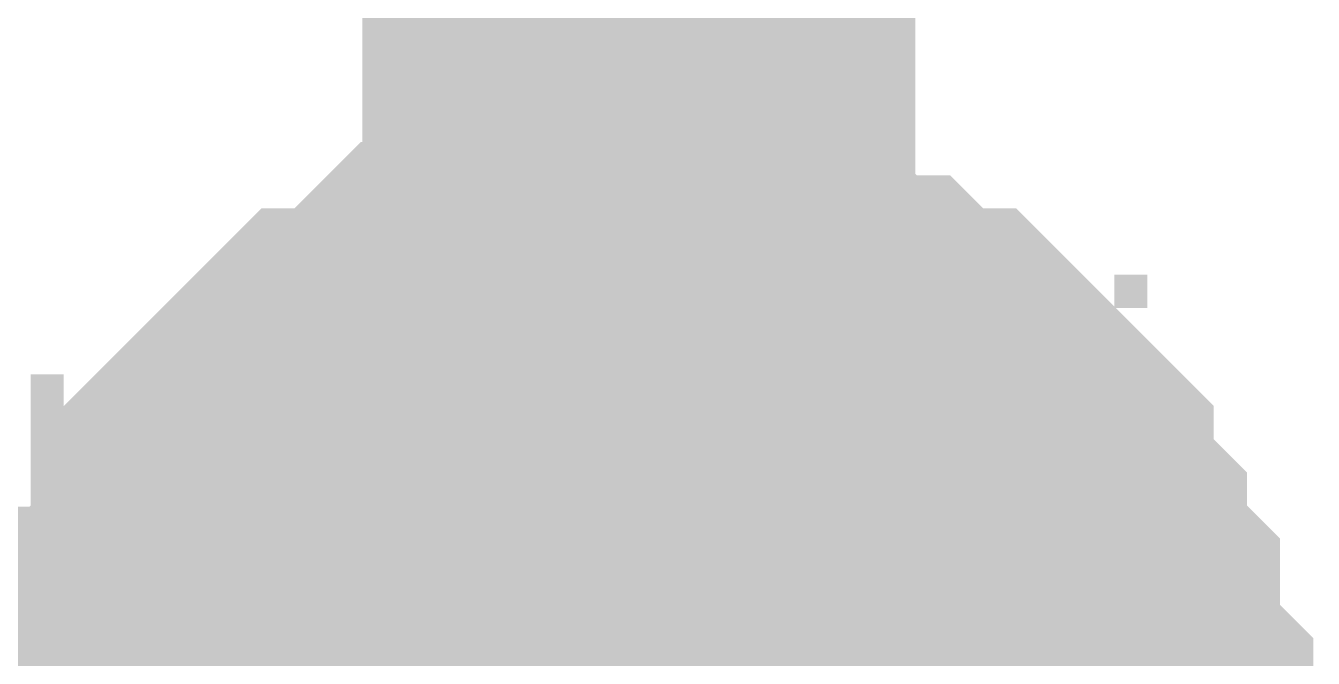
# Model space of a CAD drawing. Header units: inches. Extents: x 0 to 841, y 0 to 594.
# Drawn here: x 774.189 to 775.932, y 477.651 to 478.508 of the extents above; entities that cross this region are included whole.
import ezdxf

# ---------------------------------------------------------------- set-up
doc = ezdxf.new("R2010")
doc.units = ezdxf.units.IN
doc.layers.add('Sheet', color=255, linetype='Continuous')

msp = doc.modelspace()

# ---------------------------------------------------------------- linework, layer by layer
at = {"layer": 'Sheet'}
for points in [[(775.019, 477.4819, 0.7493, 0.7493, 0), (775.019, 479.9973, 0.7493, 0.7493, 0)], [(774.2554, 477.4819, 0.2997, 0.2997, 0), (774.2554, 477.5268, 0.2997, 0.2997, 0), (774.2554, 477.5717, 0.2997, 0.2997, 0), (774.2554, 477.5717, 0.2997, 0.2997, 0), (774.2554, 477.6166, 0.2997, 0.2997, 0), (774.2554, 477.6615, 0.2997, 0.2997, 0), (774.3003, 477.7064, 0.2997, 0.2997, 0), (774.3003, 477.7514, 0.2997, 0.2997, 0), (774.3003, 477.7514, 0.2997, 0.2997, 0), (774.3452, 477.7963, 0.2997, 0.2997, 0), (774.3452, 477.8412, 0.2997, 0.2997, 0), (774.3452, 477.8861, 0.2997, 0.2997, 0), (774.3901, 477.8861, 0.2997, 0.2997, 0), (774.3901, 477.931, 0.2997, 0.2997, 0), (774.4351, 477.976, 0.2997, 0.2997, 0), (774.4351, 477.976, 0.2997, 0.2997, 0), (774.48, 478.0209, 0.2997, 0.2997, 0), (774.48, 478.0209, 0.2997, 0.2997, 0), (774.5249, 478.0658, 0.2997, 0.2997, 0), (774.5698, 478.1107, 0.2997, 0.2997, 0), (774.5698, 478.1107, 0.2997, 0.2997, 0), (774.6147, 478.1107, 0.2997, 0.2997, 0), (774.6596, 478.1556, 0.2997, 0.2997, 0), (774.6596, 478.1556, 0.2997, 0.2997, 0), (774.7045, 478.2005, 0.2997, 0.2997, 0), (774.7495, 478.2005, 0.2997, 0.2997, 0), (774.7944, 478.2005, 0.2997, 0.2997, 0), (774.8393, 478.2005, 0.2997, 0.2997, 0), (774.8393, 478.2455, 0.2997, 0.2997, 0), (774.8842, 478.2455, 0.2997, 0.2997, 0), (774.9291, 478.2455, 0.2997, 0.2997, 0), (774.974, 478.2455, 0.2997, 0.2997, 0), (775.019, 478.2455, 0.2997, 0.2997, 0)], [(774.2554, 477.4819, 0.2997, 0.2997, 0), (774.2554, 477.5268, 0.2997, 0.2997, 0), (774.2554, 477.5717, 0.2997, 0.2997, 0), (774.2554, 477.5717, 0.2997, 0.2997, 0), (774.2554, 477.6166, 0.2997, 0.2997, 0), (774.2554, 477.6615, 0.2997, 0.2997, 0), (774.3003, 477.7064, 0.2997, 0.2997, 0), (774.3003, 477.7514, 0.2997, 0.2997, 0), (774.3003, 477.7514, 0.2997, 0.2997, 0), (774.3452, 477.7963, 0.2997, 0.2997, 0), (774.3452, 477.8412, 0.2997, 0.2997, 0), (774.3452, 477.8861, 0.2997, 0.2997, 0), (774.3901, 477.8861, 0.2997, 0.2997, 0), (774.3901, 477.931, 0.2997, 0.2997, 0), (774.4351, 477.976, 0.2997, 0.2997, 0), (774.4351, 477.976, 0.2997, 0.2997, 0), (774.48, 478.0209, 0.2997, 0.2997, 0), (774.48, 478.0209, 0.2997, 0.2997, 0), (774.5249, 478.0658, 0.2997, 0.2997, 0), (774.5698, 478.1107, 0.2997, 0.2997, 0), (774.5698, 478.1107, 0.2997, 0.2997, 0), (774.6147, 478.1107, 0.2997, 0.2997, 0), (774.6596, 478.1556, 0.2997, 0.2997, 0), (774.6596, 478.1556, 0.2997, 0.2997, 0), (774.7045, 478.2005, 0.2997, 0.2997, 0), (774.7495, 478.2005, 0.2997, 0.2997, 0), (774.7944, 478.2005, 0.2997, 0.2997, 0), (774.8393, 478.2005, 0.2997, 0.2997, 0), (774.8393, 478.2455, 0.2997, 0.2997, 0), (774.8842, 478.2455, 0.2997, 0.2997, 0), (774.9291, 478.2455, 0.2997, 0.2997, 0), (774.974, 478.2455, 0.2997, 0.2997, 0), (775.019, 478.2455, 0.2997, 0.2997, 0)], [(774.2554, 477.4819, 0.2997, 0.2997, 0), (774.2554, 477.5268, 0.2997, 0.2997, 0), (774.2554, 477.5717, 0.2997, 0.2997, 0), (774.2554, 477.5717, 0.2997, 0.2997, 0), (774.2554, 477.6166, 0.2997, 0.2997, 0), (774.2554, 477.6615, 0.2997, 0.2997, 0), (774.3003, 477.7064, 0.2997, 0.2997, 0), (774.3003, 477.7514, 0.2997, 0.2997, 0), (774.3003, 477.7514, 0.2997, 0.2997, 0), (774.3452, 477.7963, 0.2997, 0.2997, 0), (774.3452, 477.8412, 0.2997, 0.2997, 0), (774.3452, 477.8861, 0.2997, 0.2997, 0), (774.3901, 477.8861, 0.2997, 0.2997, 0), (774.3901, 477.931, 0.2997, 0.2997, 0), (774.4351, 477.976, 0.2997, 0.2997, 0), (774.4351, 477.976, 0.2997, 0.2997, 0), (774.48, 478.0209, 0.2997, 0.2997, 0), (774.48, 478.0209, 0.2997, 0.2997, 0), (774.5249, 478.0658, 0.2997, 0.2997, 0), (774.5698, 478.1107, 0.2997, 0.2997, 0), (774.5698, 478.1107, 0.2997, 0.2997, 0), (774.6147, 478.1107, 0.2997, 0.2997, 0), (774.6596, 478.1556, 0.2997, 0.2997, 0), (774.6596, 478.1556, 0.2997, 0.2997, 0), (774.7045, 478.2005, 0.2997, 0.2997, 0), (774.7495, 478.2005, 0.2997, 0.2997, 0), (774.7944, 478.2005, 0.2997, 0.2997, 0), (774.8393, 478.2005, 0.2997, 0.2997, 0), (774.8393, 478.2455, 0.2997, 0.2997, 0), (774.8842, 478.2455, 0.2997, 0.2997, 0), (774.9291, 478.2455, 0.2997, 0.2997, 0), (774.974, 478.2455, 0.2997, 0.2997, 0), (775.019, 478.2455, 0.2997, 0.2997, 0)], [(774.2554, 477.4819, 0.2997, 0.2997, 0), (774.2554, 477.5268, 0.2997, 0.2997, 0), (774.2554, 477.5717, 0.2997, 0.2997, 0), (774.2554, 477.5717, 0.2997, 0.2997, 0), (774.2554, 477.6166, 0.2997, 0.2997, 0), (774.2554, 477.6615, 0.2997, 0.2997, 0), (774.3003, 477.7064, 0.2997, 0.2997, 0), (774.3003, 477.7514, 0.2997, 0.2997, 0), (774.3003, 477.7514, 0.2997, 0.2997, 0), (774.3452, 477.7963, 0.2997, 0.2997, 0), (774.3452, 477.8412, 0.2997, 0.2997, 0), (774.3452, 477.8861, 0.2997, 0.2997, 0), (774.3901, 477.8861, 0.2997, 0.2997, 0), (774.3901, 477.931, 0.2997, 0.2997, 0), (774.4351, 477.976, 0.2997, 0.2997, 0), (774.4351, 477.976, 0.2997, 0.2997, 0), (774.48, 478.0209, 0.2997, 0.2997, 0), (774.48, 478.0209, 0.2997, 0.2997, 0), (774.5249, 478.0658, 0.2997, 0.2997, 0), (774.5698, 478.1107, 0.2997, 0.2997, 0), (774.5698, 478.1107, 0.2997, 0.2997, 0), (774.6147, 478.1107, 0.2997, 0.2997, 0), (774.6596, 478.1556, 0.2997, 0.2997, 0), (774.6596, 478.1556, 0.2997, 0.2997, 0), (774.7045, 478.2005, 0.2997, 0.2997, 0), (774.7495, 478.2005, 0.2997, 0.2997, 0), (774.7944, 478.2005, 0.2997, 0.2997, 0), (774.8393, 478.2005, 0.2997, 0.2997, 0), (774.8393, 478.2455, 0.2997, 0.2997, 0), (774.8842, 478.2455, 0.2997, 0.2997, 0), (774.9291, 478.2455, 0.2997, 0.2997, 0), (774.974, 478.2455, 0.2997, 0.2997, 0), (775.019, 478.2455, 0.2997, 0.2997, 0)], [(775.019, 478.2455, 0.2997, 0.2997, 0), (775.019, 478.2455, 0.2997, 0.2997, 0)], [(775.019, 478.2455, 0.2997, 0.2997, 0), (775.0639, 478.2455, 0.2997, 0.2997, 0), (775.1088, 478.2455, 0.2997, 0.2997, 0), (775.1088, 478.2455, 0.2997, 0.2997, 0), (775.1537, 478.2455, 0.2997, 0.2997, 0), (775.1986, 478.2005, 0.2997, 0.2997, 0), (775.2435, 478.2005, 0.2997, 0.2997, 0), (775.2885, 478.2005, 0.2997, 0.2997, 0), (775.2885, 478.2005, 0.2997, 0.2997, 0), (775.3334, 478.1556, 0.2997, 0.2997, 0), (775.3783, 478.1556, 0.2997, 0.2997, 0), (775.4232, 478.1107, 0.2997, 0.2997, 0), (775.4232, 478.1107, 0.2997, 0.2997, 0), (775.4681, 478.1107, 0.2997, 0.2997, 0), (775.513, 478.0658, 0.2997, 0.2997, 0), (775.513, 478.0209, 0.2997, 0.2997, 0), (775.5579, 478.0209, 0.2997, 0.2997, 0), (775.5579, 477.976, 0.2997, 0.2997, 0), (775.6029, 477.976, 0.2997, 0.2997, 0), (775.6478, 477.931, 0.2997, 0.2997, 0), (775.6478, 477.8861, 0.2997, 0.2997, 0), (775.6478, 477.8861, 0.2997, 0.2997, 0), (775.6927, 477.8412, 0.2997, 0.2997, 0), (775.6927, 477.7963, 0.2997, 0.2997, 0), (775.7376, 477.7514, 0.2997, 0.2997, 0), (775.7376, 477.7514, 0.2997, 0.2997, 0), (775.7376, 477.7064, 0.2997, 0.2997, 0), (775.7376, 477.6615, 0.2997, 0.2997, 0), (775.7825, 477.6166, 0.2997, 0.2997, 0), (775.7825, 477.5717, 0.2997, 0.2997, 0), (775.7825, 477.5717, 0.2997, 0.2997, 0), (775.7825, 477.5268, 0.2997, 0.2997, 0), (775.7825, 477.4819, 0.2997, 0.2997, 0)], [(775.019, 478.2455, 0.2997, 0.2997, 0), (775.019, 478.2455, 0.2997, 0.2997, 0)], [(775.019, 478.2455, 0.2997, 0.2997, 0), (775.0639, 478.2455, 0.2997, 0.2997, 0), (775.1088, 478.2455, 0.2997, 0.2997, 0), (775.1088, 478.2455, 0.2997, 0.2997, 0), (775.1537, 478.2455, 0.2997, 0.2997, 0), (775.1986, 478.2005, 0.2997, 0.2997, 0), (775.2435, 478.2005, 0.2997, 0.2997, 0), (775.2885, 478.2005, 0.2997, 0.2997, 0), (775.2885, 478.2005, 0.2997, 0.2997, 0), (775.3334, 478.1556, 0.2997, 0.2997, 0), (775.3783, 478.1556, 0.2997, 0.2997, 0), (775.4232, 478.1107, 0.2997, 0.2997, 0), (775.4232, 478.1107, 0.2997, 0.2997, 0), (775.4681, 478.1107, 0.2997, 0.2997, 0), (775.513, 478.0658, 0.2997, 0.2997, 0), (775.513, 478.0209, 0.2997, 0.2997, 0), (775.5579, 478.0209, 0.2997, 0.2997, 0), (775.5579, 477.976, 0.2997, 0.2997, 0), (775.6029, 477.976, 0.2997, 0.2997, 0), (775.6478, 477.931, 0.2997, 0.2997, 0), (775.6478, 477.8861, 0.2997, 0.2997, 0), (775.6478, 477.8861, 0.2997, 0.2997, 0), (775.6927, 477.8412, 0.2997, 0.2997, 0), (775.6927, 477.7963, 0.2997, 0.2997, 0), (775.7376, 477.7514, 0.2997, 0.2997, 0), (775.7376, 477.7514, 0.2997, 0.2997, 0), (775.7376, 477.7064, 0.2997, 0.2997, 0), (775.7376, 477.6615, 0.2997, 0.2997, 0), (775.7825, 477.6166, 0.2997, 0.2997, 0), (775.7825, 477.5717, 0.2997, 0.2997, 0), (775.7825, 477.5717, 0.2997, 0.2997, 0), (775.7825, 477.5268, 0.2997, 0.2997, 0), (775.7825, 477.4819, 0.2997, 0.2997, 0)], [(775.019, 478.2455, 0.2997, 0.2997, 0), (775.019, 478.2455, 0.2997, 0.2997, 0)], [(775.019, 478.2455, 0.2997, 0.2997, 0), (775.0639, 478.2455, 0.2997, 0.2997, 0), (775.1088, 478.2455, 0.2997, 0.2997, 0), (775.1088, 478.2455, 0.2997, 0.2997, 0), (775.1537, 478.2455, 0.2997, 0.2997, 0), (775.1986, 478.2005, 0.2997, 0.2997, 0), (775.2435, 478.2005, 0.2997, 0.2997, 0), (775.2885, 478.2005, 0.2997, 0.2997, 0), (775.2885, 478.2005, 0.2997, 0.2997, 0), (775.3334, 478.1556, 0.2997, 0.2997, 0), (775.3783, 478.1556, 0.2997, 0.2997, 0), (775.4232, 478.1107, 0.2997, 0.2997, 0), (775.4232, 478.1107, 0.2997, 0.2997, 0), (775.4681, 478.1107, 0.2997, 0.2997, 0), (775.513, 478.0658, 0.2997, 0.2997, 0), (775.513, 478.0209, 0.2997, 0.2997, 0), (775.5579, 478.0209, 0.2997, 0.2997, 0), (775.5579, 477.976, 0.2997, 0.2997, 0), (775.6029, 477.976, 0.2997, 0.2997, 0), (775.6478, 477.931, 0.2997, 0.2997, 0), (775.6478, 477.8861, 0.2997, 0.2997, 0), (775.6478, 477.8861, 0.2997, 0.2997, 0), (775.6927, 477.8412, 0.2997, 0.2997, 0), (775.6927, 477.7963, 0.2997, 0.2997, 0), (775.7376, 477.7514, 0.2997, 0.2997, 0), (775.7376, 477.7514, 0.2997, 0.2997, 0), (775.7376, 477.7064, 0.2997, 0.2997, 0), (775.7376, 477.6615, 0.2997, 0.2997, 0), (775.7825, 477.6166, 0.2997, 0.2997, 0), (775.7825, 477.5717, 0.2997, 0.2997, 0), (775.7825, 477.5717, 0.2997, 0.2997, 0), (775.7825, 477.5268, 0.2997, 0.2997, 0), (775.7825, 477.4819, 0.2997, 0.2997, 0)], [(775.019, 478.2455, 0.2997, 0.2997, 0), (775.019, 478.2455, 0.2997, 0.2997, 0)], [(775.019, 478.2455, 0.2997, 0.2997, 0), (775.0639, 478.2455, 0.2997, 0.2997, 0), (775.1088, 478.2455, 0.2997, 0.2997, 0), (775.1088, 478.2455, 0.2997, 0.2997, 0), (775.1537, 478.2455, 0.2997, 0.2997, 0), (775.1986, 478.2005, 0.2997, 0.2997, 0), (775.2435, 478.2005, 0.2997, 0.2997, 0), (775.2885, 478.2005, 0.2997, 0.2997, 0), (775.2885, 478.2005, 0.2997, 0.2997, 0), (775.3334, 478.1556, 0.2997, 0.2997, 0), (775.3783, 478.1556, 0.2997, 0.2997, 0), (775.4232, 478.1107, 0.2997, 0.2997, 0), (775.4232, 478.1107, 0.2997, 0.2997, 0), (775.4681, 478.1107, 0.2997, 0.2997, 0), (775.513, 478.0658, 0.2997, 0.2997, 0), (775.513, 478.0209, 0.2997, 0.2997, 0), (775.5579, 478.0209, 0.2997, 0.2997, 0), (775.5579, 477.976, 0.2997, 0.2997, 0), (775.6029, 477.976, 0.2997, 0.2997, 0), (775.6478, 477.931, 0.2997, 0.2997, 0), (775.6478, 477.8861, 0.2997, 0.2997, 0), (775.6478, 477.8861, 0.2997, 0.2997, 0), (775.6927, 477.8412, 0.2997, 0.2997, 0), (775.6927, 477.7963, 0.2997, 0.2997, 0), (775.7376, 477.7514, 0.2997, 0.2997, 0), (775.7376, 477.7514, 0.2997, 0.2997, 0), (775.7376, 477.7064, 0.2997, 0.2997, 0), (775.7376, 477.6615, 0.2997, 0.2997, 0), (775.7825, 477.6166, 0.2997, 0.2997, 0), (775.7825, 477.5717, 0.2997, 0.2997, 0), (775.7825, 477.5717, 0.2997, 0.2997, 0), (775.7825, 477.5268, 0.2997, 0.2997, 0), (775.7825, 477.4819, 0.2997, 0.2997, 0)], [(774.2554, 477.5717, 0.0991, 0.0991, 0), (774.2554, 477.6166, 0.0991, 0.0991, 0), (774.2554, 477.6615, 0.0991, 0.0991, 0), (774.3003, 477.7064, 0.0991, 0.0991, 0), (774.3003, 477.7514, 0.0991, 0.0991, 0), (774.3003, 477.7514, 0.0991, 0.0991, 0), (774.3452, 477.7963, 0.0991, 0.0991, 0), (774.3452, 477.8412, 0.0991, 0.0991, 0), (774.3452, 477.8861, 0.0991, 0.0991, 0), (774.3901, 477.8861, 0.0991, 0.0991, 0), (774.3901, 477.931, 0.0991, 0.0991, 0), (774.4351, 477.976, 0.0991, 0.0991, 0), (774.4351, 477.976, 0.0991, 0.0991, 0), (774.48, 478.0209, 0.0991, 0.0991, 0), (774.48, 478.0209, 0.0991, 0.0991, 0), (774.5249, 478.0658, 0.0991, 0.0991, 0), (774.5698, 478.1107, 0.0991, 0.0991, 0), (774.5698, 478.1107, 0.0991, 0.0991, 0), (774.6147, 478.1107, 0.0991, 0.0991, 0), (774.6596, 478.1556, 0.0991, 0.0991, 0), (774.6596, 478.1556, 0.0991, 0.0991, 0), (774.7045, 478.2005, 0.0991, 0.0991, 0), (774.7495, 478.2005, 0.0991, 0.0991, 0), (774.7944, 478.2005, 0.0991, 0.0991, 0), (774.8393, 478.2005, 0.0991, 0.0991, 0), (774.8393, 478.2455, 0.0991, 0.0991, 0), (774.8842, 478.2455, 0.0991, 0.0991, 0), (774.9291, 478.2455, 0.0991, 0.0991, 0), (774.974, 478.2455, 0.0991, 0.0991, 0), (775.019, 478.2455, 0.0991, 0.0991, 0)], [(774.2554, 477.5717, 0.0991, 0.0991, 0), (774.2554, 477.6166, 0.0991, 0.0991, 0), (774.2554, 477.6615, 0.0991, 0.0991, 0), (774.3003, 477.7064, 0.0991, 0.0991, 0), (774.3003, 477.7514, 0.0991, 0.0991, 0), (774.3003, 477.7514, 0.0991, 0.0991, 0), (774.3452, 477.7963, 0.0991, 0.0991, 0), (774.3452, 477.8412, 0.0991, 0.0991, 0), (774.3452, 477.8861, 0.0991, 0.0991, 0), (774.3901, 477.8861, 0.0991, 0.0991, 0), (774.3901, 477.931, 0.0991, 0.0991, 0), (774.4351, 477.976, 0.0991, 0.0991, 0), (774.4351, 477.976, 0.0991, 0.0991, 0), (774.48, 478.0209, 0.0991, 0.0991, 0), (774.48, 478.0209, 0.0991, 0.0991, 0), (774.5249, 478.0658, 0.0991, 0.0991, 0), (774.5698, 478.1107, 0.0991, 0.0991, 0), (774.5698, 478.1107, 0.0991, 0.0991, 0), (774.6147, 478.1107, 0.0991, 0.0991, 0), (774.6596, 478.1556, 0.0991, 0.0991, 0), (774.6596, 478.1556, 0.0991, 0.0991, 0), (774.7045, 478.2005, 0.0991, 0.0991, 0), (774.7495, 478.2005, 0.0991, 0.0991, 0), (774.7944, 478.2005, 0.0991, 0.0991, 0), (774.8393, 478.2005, 0.0991, 0.0991, 0), (774.8393, 478.2455, 0.0991, 0.0991, 0), (774.8842, 478.2455, 0.0991, 0.0991, 0), (774.9291, 478.2455, 0.0991, 0.0991, 0), (774.974, 478.2455, 0.0991, 0.0991, 0), (775.019, 478.2455, 0.0991, 0.0991, 0)], [(774.2554, 477.5717, 0.0991, 0.0991, 0), (774.2554, 477.6166, 0.0991, 0.0991, 0), (774.2554, 477.6615, 0.0991, 0.0991, 0), (774.3003, 477.7064, 0.0991, 0.0991, 0), (774.3003, 477.7514, 0.0991, 0.0991, 0), (774.3003, 477.7514, 0.0991, 0.0991, 0), (774.3452, 477.7963, 0.0991, 0.0991, 0), (774.3452, 477.8412, 0.0991, 0.0991, 0), (774.3452, 477.8861, 0.0991, 0.0991, 0), (774.3901, 477.8861, 0.0991, 0.0991, 0), (774.3901, 477.931, 0.0991, 0.0991, 0), (774.4351, 477.976, 0.0991, 0.0991, 0), (774.4351, 477.976, 0.0991, 0.0991, 0), (774.48, 478.0209, 0.0991, 0.0991, 0), (774.48, 478.0209, 0.0991, 0.0991, 0), (774.5249, 478.0658, 0.0991, 0.0991, 0), (774.5698, 478.1107, 0.0991, 0.0991, 0), (774.5698, 478.1107, 0.0991, 0.0991, 0), (774.6147, 478.1107, 0.0991, 0.0991, 0), (774.6596, 478.1556, 0.0991, 0.0991, 0), (774.6596, 478.1556, 0.0991, 0.0991, 0), (774.7045, 478.2005, 0.0991, 0.0991, 0), (774.7495, 478.2005, 0.0991, 0.0991, 0), (774.7944, 478.2005, 0.0991, 0.0991, 0), (774.8393, 478.2005, 0.0991, 0.0991, 0), (774.8393, 478.2455, 0.0991, 0.0991, 0), (774.8842, 478.2455, 0.0991, 0.0991, 0), (774.9291, 478.2455, 0.0991, 0.0991, 0), (774.974, 478.2455, 0.0991, 0.0991, 0), (775.019, 478.2455, 0.0991, 0.0991, 0)], [(774.2554, 477.5717, 0.0991, 0.0991, 0), (774.2554, 477.6166, 0.0991, 0.0991, 0), (774.2554, 477.6615, 0.0991, 0.0991, 0), (774.3003, 477.7064, 0.0991, 0.0991, 0), (774.3003, 477.7514, 0.0991, 0.0991, 0), (774.3003, 477.7514, 0.0991, 0.0991, 0), (774.3452, 477.7963, 0.0991, 0.0991, 0), (774.3452, 477.8412, 0.0991, 0.0991, 0), (774.3452, 477.8861, 0.0991, 0.0991, 0), (774.3901, 477.8861, 0.0991, 0.0991, 0), (774.3901, 477.931, 0.0991, 0.0991, 0), (774.4351, 477.976, 0.0991, 0.0991, 0), (774.4351, 477.976, 0.0991, 0.0991, 0), (774.48, 478.0209, 0.0991, 0.0991, 0), (774.48, 478.0209, 0.0991, 0.0991, 0), (774.5249, 478.0658, 0.0991, 0.0991, 0), (774.5698, 478.1107, 0.0991, 0.0991, 0), (774.5698, 478.1107, 0.0991, 0.0991, 0), (774.6147, 478.1107, 0.0991, 0.0991, 0), (774.6596, 478.1556, 0.0991, 0.0991, 0), (774.6596, 478.1556, 0.0991, 0.0991, 0), (774.7045, 478.2005, 0.0991, 0.0991, 0), (774.7495, 478.2005, 0.0991, 0.0991, 0), (774.7944, 478.2005, 0.0991, 0.0991, 0), (774.8393, 478.2005, 0.0991, 0.0991, 0), (774.8393, 478.2455, 0.0991, 0.0991, 0), (774.8842, 478.2455, 0.0991, 0.0991, 0), (774.9291, 478.2455, 0.0991, 0.0991, 0), (774.974, 478.2455, 0.0991, 0.0991, 0), (775.019, 478.2455, 0.0991, 0.0991, 0)], [(775.019, 478.2455, 0.0991, 0.0991, 0), (775.019, 478.2455, 0.0991, 0.0991, 0)], [(775.019, 478.2455, 0.0991, 0.0991, 0), (775.0639, 478.2455, 0.0991, 0.0991, 0), (775.1088, 478.2455, 0.0991, 0.0991, 0), (775.1088, 478.2455, 0.0991, 0.0991, 0), (775.1537, 478.2455, 0.0991, 0.0991, 0), (775.1986, 478.2005, 0.0991, 0.0991, 0), (775.2435, 478.2005, 0.0991, 0.0991, 0), (775.2885, 478.2005, 0.0991, 0.0991, 0), (775.2885, 478.2005, 0.0991, 0.0991, 0), (775.3334, 478.1556, 0.0991, 0.0991, 0), (775.3783, 478.1556, 0.0991, 0.0991, 0), (775.4232, 478.1107, 0.0991, 0.0991, 0), (775.4232, 478.1107, 0.0991, 0.0991, 0), (775.4681, 478.1107, 0.0991, 0.0991, 0), (775.513, 478.0658, 0.0991, 0.0991, 0), (775.513, 478.0209, 0.0991, 0.0991, 0), (775.5579, 478.0209, 0.0991, 0.0991, 0), (775.5579, 477.976, 0.0991, 0.0991, 0), (775.6029, 477.976, 0.0991, 0.0991, 0), (775.6478, 477.931, 0.0991, 0.0991, 0), (775.6478, 477.8861, 0.0991, 0.0991, 0), (775.6478, 477.8861, 0.0991, 0.0991, 0), (775.6927, 477.8412, 0.0991, 0.0991, 0), (775.6927, 477.7963, 0.0991, 0.0991, 0), (775.7376, 477.7514, 0.0991, 0.0991, 0), (775.7376, 477.7514, 0.0991, 0.0991, 0), (775.7376, 477.7064, 0.0991, 0.0991, 0), (775.7376, 477.6615, 0.0991, 0.0991, 0), (775.7825, 477.6166, 0.0991, 0.0991, 0), (775.7825, 477.5717, 0.0991, 0.0991, 0)], [(775.019, 478.2455, 0.0991, 0.0991, 0), (775.019, 478.2455, 0.0991, 0.0991, 0)], [(775.019, 478.2455, 0.0991, 0.0991, 0), (775.0639, 478.2455, 0.0991, 0.0991, 0), (775.1088, 478.2455, 0.0991, 0.0991, 0), (775.1088, 478.2455, 0.0991, 0.0991, 0), (775.1537, 478.2455, 0.0991, 0.0991, 0), (775.1986, 478.2005, 0.0991, 0.0991, 0), (775.2435, 478.2005, 0.0991, 0.0991, 0), (775.2885, 478.2005, 0.0991, 0.0991, 0), (775.2885, 478.2005, 0.0991, 0.0991, 0), (775.3334, 478.1556, 0.0991, 0.0991, 0), (775.3783, 478.1556, 0.0991, 0.0991, 0), (775.4232, 478.1107, 0.0991, 0.0991, 0), (775.4232, 478.1107, 0.0991, 0.0991, 0), (775.4681, 478.1107, 0.0991, 0.0991, 0), (775.513, 478.0658, 0.0991, 0.0991, 0), (775.513, 478.0209, 0.0991, 0.0991, 0), (775.5579, 478.0209, 0.0991, 0.0991, 0), (775.5579, 477.976, 0.0991, 0.0991, 0), (775.6029, 477.976, 0.0991, 0.0991, 0), (775.6478, 477.931, 0.0991, 0.0991, 0), (775.6478, 477.8861, 0.0991, 0.0991, 0), (775.6478, 477.8861, 0.0991, 0.0991, 0), (775.6927, 477.8412, 0.0991, 0.0991, 0), (775.6927, 477.7963, 0.0991, 0.0991, 0), (775.7376, 477.7514, 0.0991, 0.0991, 0), (775.7376, 477.7514, 0.0991, 0.0991, 0), (775.7376, 477.7064, 0.0991, 0.0991, 0), (775.7376, 477.6615, 0.0991, 0.0991, 0), (775.7825, 477.6166, 0.0991, 0.0991, 0), (775.7825, 477.5717, 0.0991, 0.0991, 0)], [(775.019, 478.2455, 0.0991, 0.0991, 0), (775.019, 478.2455, 0.0991, 0.0991, 0)], [(775.019, 478.2455, 0.0991, 0.0991, 0), (775.0639, 478.2455, 0.0991, 0.0991, 0), (775.1088, 478.2455, 0.0991, 0.0991, 0), (775.1088, 478.2455, 0.0991, 0.0991, 0), (775.1537, 478.2455, 0.0991, 0.0991, 0), (775.1986, 478.2005, 0.0991, 0.0991, 0), (775.2435, 478.2005, 0.0991, 0.0991, 0), (775.2885, 478.2005, 0.0991, 0.0991, 0), (775.2885, 478.2005, 0.0991, 0.0991, 0), (775.3334, 478.1556, 0.0991, 0.0991, 0), (775.3783, 478.1556, 0.0991, 0.0991, 0), (775.4232, 478.1107, 0.0991, 0.0991, 0), (775.4232, 478.1107, 0.0991, 0.0991, 0), (775.4681, 478.1107, 0.0991, 0.0991, 0), (775.513, 478.0658, 0.0991, 0.0991, 0), (775.513, 478.0209, 0.0991, 0.0991, 0), (775.5579, 478.0209, 0.0991, 0.0991, 0), (775.5579, 477.976, 0.0991, 0.0991, 0), (775.6029, 477.976, 0.0991, 0.0991, 0), (775.6478, 477.931, 0.0991, 0.0991, 0), (775.6478, 477.8861, 0.0991, 0.0991, 0), (775.6478, 477.8861, 0.0991, 0.0991, 0), (775.6927, 477.8412, 0.0991, 0.0991, 0), (775.6927, 477.7963, 0.0991, 0.0991, 0), (775.7376, 477.7514, 0.0991, 0.0991, 0), (775.7376, 477.7514, 0.0991, 0.0991, 0), (775.7376, 477.7064, 0.0991, 0.0991, 0), (775.7376, 477.6615, 0.0991, 0.0991, 0), (775.7825, 477.6166, 0.0991, 0.0991, 0), (775.7825, 477.5717, 0.0991, 0.0991, 0)], [(775.019, 478.2455, 0.0991, 0.0991, 0), (775.019, 478.2455, 0.0991, 0.0991, 0)], [(775.019, 478.2455, 0.0991, 0.0991, 0), (775.0639, 478.2455, 0.0991, 0.0991, 0), (775.1088, 478.2455, 0.0991, 0.0991, 0), (775.1088, 478.2455, 0.0991, 0.0991, 0), (775.1537, 478.2455, 0.0991, 0.0991, 0), (775.1986, 478.2005, 0.0991, 0.0991, 0), (775.2435, 478.2005, 0.0991, 0.0991, 0), (775.2885, 478.2005, 0.0991, 0.0991, 0), (775.2885, 478.2005, 0.0991, 0.0991, 0), (775.3334, 478.1556, 0.0991, 0.0991, 0), (775.3783, 478.1556, 0.0991, 0.0991, 0), (775.4232, 478.1107, 0.0991, 0.0991, 0), (775.4232, 478.1107, 0.0991, 0.0991, 0), (775.4681, 478.1107, 0.0991, 0.0991, 0), (775.513, 478.0658, 0.0991, 0.0991, 0), (775.513, 478.0209, 0.0991, 0.0991, 0), (775.5579, 478.0209, 0.0991, 0.0991, 0), (775.5579, 477.976, 0.0991, 0.0991, 0), (775.6029, 477.976, 0.0991, 0.0991, 0), (775.6478, 477.931, 0.0991, 0.0991, 0), (775.6478, 477.8861, 0.0991, 0.0991, 0), (775.6478, 477.8861, 0.0991, 0.0991, 0), (775.6927, 477.8412, 0.0991, 0.0991, 0), (775.6927, 477.7963, 0.0991, 0.0991, 0), (775.7376, 477.7514, 0.0991, 0.0991, 0), (775.7376, 477.7514, 0.0991, 0.0991, 0), (775.7376, 477.7064, 0.0991, 0.0991, 0), (775.7376, 477.6615, 0.0991, 0.0991, 0), (775.7825, 477.6166, 0.0991, 0.0991, 0), (775.7825, 477.5717, 0.0991, 0.0991, 0)], [(774.48, 477.4819, 0.2997, 0.2997, 0), (774.48, 477.5268, 0.2997, 0.2997, 0), (774.48, 477.5268, 0.2997, 0.2997, 0), (774.48, 477.5717, 0.2997, 0.2997, 0), (774.48, 477.5717, 0.2997, 0.2997, 0), (774.48, 477.6166, 0.2997, 0.2997, 0), (774.5249, 477.6166, 0.2997, 0.2997, 0), (774.5249, 477.6615, 0.2997, 0.2997, 0), (774.5249, 477.6615, 0.2997, 0.2997, 0), (774.5249, 477.7064, 0.2997, 0.2997, 0), (774.5249, 477.7064, 0.2997, 0.2997, 0), (774.5698, 477.7514, 0.2997, 0.2997, 0), (774.5698, 477.7514, 0.2997, 0.2997, 0), (774.5698, 477.7963, 0.2997, 0.2997, 0), (774.6147, 477.7963, 0.2997, 0.2997, 0), (774.6147, 477.7963, 0.2997, 0.2997, 0), (774.6147, 477.8412, 0.2997, 0.2997, 0), (774.6596, 477.8412, 0.2997, 0.2997, 0), (774.6596, 477.8412, 0.2997, 0.2997, 0), (774.7045, 477.8861, 0.2997, 0.2997, 0), (774.7045, 477.8861, 0.2997, 0.2997, 0), (774.7495, 477.8861, 0.2997, 0.2997, 0), (774.7495, 477.931, 0.2997, 0.2997, 0), (774.7944, 477.931, 0.2997, 0.2997, 0), (774.7944, 477.931, 0.2997, 0.2997, 0), (774.8393, 477.931, 0.2997, 0.2997, 0), (774.8393, 477.931, 0.2997, 0.2997, 0), (774.8842, 477.976, 0.2997, 0.2997, 0), (774.8842, 477.976, 0.2997, 0.2997, 0), (774.9291, 477.976, 0.2997, 0.2997, 0), (774.974, 477.976, 0.2997, 0.2997, 0), (774.974, 477.976, 0.2997, 0.2997, 0), (775.019, 477.976, 0.2997, 0.2997, 0)], [(774.48, 477.4819, 0.2997, 0.2997, 0), (774.48, 477.5268, 0.2997, 0.2997, 0), (774.48, 477.5268, 0.2997, 0.2997, 0), (774.48, 477.5717, 0.2997, 0.2997, 0), (774.48, 477.5717, 0.2997, 0.2997, 0), (774.48, 477.6166, 0.2997, 0.2997, 0), (774.5249, 477.6166, 0.2997, 0.2997, 0), (774.5249, 477.6615, 0.2997, 0.2997, 0), (774.5249, 477.6615, 0.2997, 0.2997, 0), (774.5249, 477.7064, 0.2997, 0.2997, 0), (774.5249, 477.7064, 0.2997, 0.2997, 0), (774.5698, 477.7514, 0.2997, 0.2997, 0), (774.5698, 477.7514, 0.2997, 0.2997, 0), (774.5698, 477.7963, 0.2997, 0.2997, 0), (774.6147, 477.7963, 0.2997, 0.2997, 0), (774.6147, 477.7963, 0.2997, 0.2997, 0), (774.6147, 477.8412, 0.2997, 0.2997, 0), (774.6596, 477.8412, 0.2997, 0.2997, 0), (774.6596, 477.8412, 0.2997, 0.2997, 0), (774.7045, 477.8861, 0.2997, 0.2997, 0), (774.7045, 477.8861, 0.2997, 0.2997, 0), (774.7495, 477.8861, 0.2997, 0.2997, 0), (774.7495, 477.931, 0.2997, 0.2997, 0), (774.7944, 477.931, 0.2997, 0.2997, 0), (774.7944, 477.931, 0.2997, 0.2997, 0), (774.8393, 477.931, 0.2997, 0.2997, 0), (774.8393, 477.931, 0.2997, 0.2997, 0), (774.8842, 477.976, 0.2997, 0.2997, 0), (774.8842, 477.976, 0.2997, 0.2997, 0), (774.9291, 477.976, 0.2997, 0.2997, 0), (774.974, 477.976, 0.2997, 0.2997, 0), (774.974, 477.976, 0.2997, 0.2997, 0), (775.019, 477.976, 0.2997, 0.2997, 0)], [(774.48, 477.4819, 0.2997, 0.2997, 0), (774.48, 477.5268, 0.2997, 0.2997, 0), (774.48, 477.5268, 0.2997, 0.2997, 0), (774.48, 477.5717, 0.2997, 0.2997, 0), (774.48, 477.5717, 0.2997, 0.2997, 0), (774.48, 477.6166, 0.2997, 0.2997, 0), (774.5249, 477.6166, 0.2997, 0.2997, 0), (774.5249, 477.6615, 0.2997, 0.2997, 0), (774.5249, 477.6615, 0.2997, 0.2997, 0), (774.5249, 477.7064, 0.2997, 0.2997, 0), (774.5249, 477.7064, 0.2997, 0.2997, 0), (774.5698, 477.7514, 0.2997, 0.2997, 0), (774.5698, 477.7514, 0.2997, 0.2997, 0), (774.5698, 477.7963, 0.2997, 0.2997, 0), (774.6147, 477.7963, 0.2997, 0.2997, 0), (774.6147, 477.7963, 0.2997, 0.2997, 0), (774.6147, 477.8412, 0.2997, 0.2997, 0), (774.6596, 477.8412, 0.2997, 0.2997, 0), (774.6596, 477.8412, 0.2997, 0.2997, 0), (774.7045, 477.8861, 0.2997, 0.2997, 0), (774.7045, 477.8861, 0.2997, 0.2997, 0), (774.7495, 477.8861, 0.2997, 0.2997, 0), (774.7495, 477.931, 0.2997, 0.2997, 0), (774.7944, 477.931, 0.2997, 0.2997, 0), (774.7944, 477.931, 0.2997, 0.2997, 0), (774.8393, 477.931, 0.2997, 0.2997, 0), (774.8393, 477.931, 0.2997, 0.2997, 0), (774.8842, 477.976, 0.2997, 0.2997, 0), (774.8842, 477.976, 0.2997, 0.2997, 0), (774.9291, 477.976, 0.2997, 0.2997, 0), (774.974, 477.976, 0.2997, 0.2997, 0), (774.974, 477.976, 0.2997, 0.2997, 0), (775.019, 477.976, 0.2997, 0.2997, 0)], [(775.019, 477.976, 0.2997, 0.2997, 0), (775.019, 477.976, 0.2997, 0.2997, 0)], [(775.019, 477.976, 0.2997, 0.2997, 0), (775.0639, 477.976, 0.2997, 0.2997, 0), (775.0639, 477.976, 0.2997, 0.2997, 0), (775.1088, 477.976, 0.2997, 0.2997, 0), (775.1088, 477.976, 0.2997, 0.2997, 0), (775.1537, 477.976, 0.2997, 0.2997, 0), (775.1537, 477.931, 0.2997, 0.2997, 0), (775.1986, 477.931, 0.2997, 0.2997, 0), (775.1986, 477.931, 0.2997, 0.2997, 0), (775.2435, 477.931, 0.2997, 0.2997, 0), (775.2435, 477.931, 0.2997, 0.2997, 0), (775.2885, 477.8861, 0.2997, 0.2997, 0), (775.2885, 477.8861, 0.2997, 0.2997, 0), (775.3334, 477.8861, 0.2997, 0.2997, 0), (775.3334, 477.8412, 0.2997, 0.2997, 0), (775.3334, 477.8412, 0.2997, 0.2997, 0), (775.3783, 477.8412, 0.2997, 0.2997, 0), (775.3783, 477.7963, 0.2997, 0.2997, 0), (775.3783, 477.7963, 0.2997, 0.2997, 0), (775.4232, 477.7963, 0.2997, 0.2997, 0), (775.4232, 477.7514, 0.2997, 0.2997, 0), (775.4232, 477.7514, 0.2997, 0.2997, 0), (775.4681, 477.7064, 0.2997, 0.2997, 0), (775.4681, 477.7064, 0.2997, 0.2997, 0), (775.4681, 477.6615, 0.2997, 0.2997, 0), (775.4681, 477.6615, 0.2997, 0.2997, 0), (775.4681, 477.6166, 0.2997, 0.2997, 0), (775.513, 477.6166, 0.2997, 0.2997, 0), (775.513, 477.5717, 0.2997, 0.2997, 0), (775.513, 477.5717, 0.2997, 0.2997, 0), (775.513, 477.5268, 0.2997, 0.2997, 0), (775.513, 477.5268, 0.2997, 0.2997, 0), (775.513, 477.4819, 0.2997, 0.2997, 0)], [(775.019, 477.976, 0.2997, 0.2997, 0), (775.019, 477.976, 0.2997, 0.2997, 0)], [(775.019, 477.976, 0.2997, 0.2997, 0), (775.0639, 477.976, 0.2997, 0.2997, 0), (775.0639, 477.976, 0.2997, 0.2997, 0), (775.1088, 477.976, 0.2997, 0.2997, 0), (775.1088, 477.976, 0.2997, 0.2997, 0), (775.1537, 477.976, 0.2997, 0.2997, 0), (775.1537, 477.931, 0.2997, 0.2997, 0), (775.1986, 477.931, 0.2997, 0.2997, 0), (775.1986, 477.931, 0.2997, 0.2997, 0), (775.2435, 477.931, 0.2997, 0.2997, 0), (775.2435, 477.931, 0.2997, 0.2997, 0), (775.2885, 477.8861, 0.2997, 0.2997, 0), (775.2885, 477.8861, 0.2997, 0.2997, 0), (775.3334, 477.8861, 0.2997, 0.2997, 0), (775.3334, 477.8412, 0.2997, 0.2997, 0), (775.3334, 477.8412, 0.2997, 0.2997, 0), (775.3783, 477.8412, 0.2997, 0.2997, 0), (775.3783, 477.7963, 0.2997, 0.2997, 0), (775.3783, 477.7963, 0.2997, 0.2997, 0), (775.4232, 477.7963, 0.2997, 0.2997, 0), (775.4232, 477.7514, 0.2997, 0.2997, 0), (775.4232, 477.7514, 0.2997, 0.2997, 0), (775.4681, 477.7064, 0.2997, 0.2997, 0), (775.4681, 477.7064, 0.2997, 0.2997, 0), (775.4681, 477.6615, 0.2997, 0.2997, 0), (775.4681, 477.6615, 0.2997, 0.2997, 0), (775.4681, 477.6166, 0.2997, 0.2997, 0), (775.513, 477.6166, 0.2997, 0.2997, 0), (775.513, 477.5717, 0.2997, 0.2997, 0), (775.513, 477.5717, 0.2997, 0.2997, 0), (775.513, 477.5268, 0.2997, 0.2997, 0), (775.513, 477.5268, 0.2997, 0.2997, 0), (775.513, 477.4819, 0.2997, 0.2997, 0)], [(775.019, 477.976, 0.2997, 0.2997, 0), (775.019, 477.976, 0.2997, 0.2997, 0)], [(775.019, 477.976, 0.2997, 0.2997, 0), (775.0639, 477.976, 0.2997, 0.2997, 0), (775.0639, 477.976, 0.2997, 0.2997, 0), (775.1088, 477.976, 0.2997, 0.2997, 0), (775.1088, 477.976, 0.2997, 0.2997, 0), (775.1537, 477.976, 0.2997, 0.2997, 0), (775.1537, 477.931, 0.2997, 0.2997, 0), (775.1986, 477.931, 0.2997, 0.2997, 0), (775.1986, 477.931, 0.2997, 0.2997, 0), (775.2435, 477.931, 0.2997, 0.2997, 0), (775.2435, 477.931, 0.2997, 0.2997, 0), (775.2885, 477.8861, 0.2997, 0.2997, 0), (775.2885, 477.8861, 0.2997, 0.2997, 0), (775.3334, 477.8861, 0.2997, 0.2997, 0), (775.3334, 477.8412, 0.2997, 0.2997, 0), (775.3334, 477.8412, 0.2997, 0.2997, 0), (775.3783, 477.8412, 0.2997, 0.2997, 0), (775.3783, 477.7963, 0.2997, 0.2997, 0), (775.3783, 477.7963, 0.2997, 0.2997, 0), (775.4232, 477.7963, 0.2997, 0.2997, 0), (775.4232, 477.7514, 0.2997, 0.2997, 0), (775.4232, 477.7514, 0.2997, 0.2997, 0), (775.4681, 477.7064, 0.2997, 0.2997, 0), (775.4681, 477.7064, 0.2997, 0.2997, 0), (775.4681, 477.6615, 0.2997, 0.2997, 0), (775.4681, 477.6615, 0.2997, 0.2997, 0), (775.4681, 477.6166, 0.2997, 0.2997, 0), (775.513, 477.6166, 0.2997, 0.2997, 0), (775.513, 477.5717, 0.2997, 0.2997, 0), (775.513, 477.5717, 0.2997, 0.2997, 0), (775.513, 477.5268, 0.2997, 0.2997, 0), (775.513, 477.5268, 0.2997, 0.2997, 0), (775.513, 477.4819, 0.2997, 0.2997, 0)], [(774.48, 477.5717, 0.0991, 0.0991, 0), (774.48, 477.6166, 0.0991, 0.0991, 0), (774.5249, 477.6166, 0.0991, 0.0991, 0), (774.5249, 477.6615, 0.0991, 0.0991, 0), (774.5249, 477.6615, 0.0991, 0.0991, 0), (774.5249, 477.7064, 0.0991, 0.0991, 0), (774.5249, 477.7064, 0.0991, 0.0991, 0), (774.5698, 477.7514, 0.0991, 0.0991, 0), (774.5698, 477.7514, 0.0991, 0.0991, 0), (774.5698, 477.7963, 0.0991, 0.0991, 0), (774.6147, 477.7963, 0.0991, 0.0991, 0), (774.6147, 477.7963, 0.0991, 0.0991, 0), (774.6147, 477.8412, 0.0991, 0.0991, 0), (774.6596, 477.8412, 0.0991, 0.0991, 0), (774.6596, 477.8412, 0.0991, 0.0991, 0), (774.7045, 477.8861, 0.0991, 0.0991, 0), (774.7045, 477.8861, 0.0991, 0.0991, 0), (774.7495, 477.8861, 0.0991, 0.0991, 0), (774.7495, 477.931, 0.0991, 0.0991, 0), (774.7944, 477.931, 0.0991, 0.0991, 0), (774.7944, 477.931, 0.0991, 0.0991, 0), (774.8393, 477.931, 0.0991, 0.0991, 0), (774.8393, 477.931, 0.0991, 0.0991, 0), (774.8842, 477.976, 0.0991, 0.0991, 0), (774.8842, 477.976, 0.0991, 0.0991, 0), (774.9291, 477.976, 0.0991, 0.0991, 0), (774.974, 477.976, 0.0991, 0.0991, 0), (774.974, 477.976, 0.0991, 0.0991, 0), (775.019, 477.976, 0.0991, 0.0991, 0)], [(774.48, 477.5717, 0.0991, 0.0991, 0), (774.48, 477.6166, 0.0991, 0.0991, 0), (774.5249, 477.6166, 0.0991, 0.0991, 0), (774.5249, 477.6615, 0.0991, 0.0991, 0), (774.5249, 477.6615, 0.0991, 0.0991, 0), (774.5249, 477.7064, 0.0991, 0.0991, 0), (774.5249, 477.7064, 0.0991, 0.0991, 0), (774.5698, 477.7514, 0.0991, 0.0991, 0), (774.5698, 477.7514, 0.0991, 0.0991, 0), (774.5698, 477.7963, 0.0991, 0.0991, 0), (774.6147, 477.7963, 0.0991, 0.0991, 0), (774.6147, 477.7963, 0.0991, 0.0991, 0), (774.6147, 477.8412, 0.0991, 0.0991, 0), (774.6596, 477.8412, 0.0991, 0.0991, 0), (774.6596, 477.8412, 0.0991, 0.0991, 0), (774.7045, 477.8861, 0.0991, 0.0991, 0), (774.7045, 477.8861, 0.0991, 0.0991, 0), (774.7495, 477.8861, 0.0991, 0.0991, 0), (774.7495, 477.931, 0.0991, 0.0991, 0), (774.7944, 477.931, 0.0991, 0.0991, 0), (774.7944, 477.931, 0.0991, 0.0991, 0), (774.8393, 477.931, 0.0991, 0.0991, 0), (774.8393, 477.931, 0.0991, 0.0991, 0), (774.8842, 477.976, 0.0991, 0.0991, 0), (774.8842, 477.976, 0.0991, 0.0991, 0), (774.9291, 477.976, 0.0991, 0.0991, 0), (774.974, 477.976, 0.0991, 0.0991, 0), (774.974, 477.976, 0.0991, 0.0991, 0), (775.019, 477.976, 0.0991, 0.0991, 0)], [(774.48, 477.5717, 0.0991, 0.0991, 0), (774.48, 477.6166, 0.0991, 0.0991, 0), (774.5249, 477.6166, 0.0991, 0.0991, 0), (774.5249, 477.6615, 0.0991, 0.0991, 0), (774.5249, 477.6615, 0.0991, 0.0991, 0), (774.5249, 477.7064, 0.0991, 0.0991, 0), (774.5249, 477.7064, 0.0991, 0.0991, 0), (774.5698, 477.7514, 0.0991, 0.0991, 0), (774.5698, 477.7514, 0.0991, 0.0991, 0), (774.5698, 477.7963, 0.0991, 0.0991, 0), (774.6147, 477.7963, 0.0991, 0.0991, 0), (774.6147, 477.7963, 0.0991, 0.0991, 0), (774.6147, 477.8412, 0.0991, 0.0991, 0), (774.6596, 477.8412, 0.0991, 0.0991, 0), (774.6596, 477.8412, 0.0991, 0.0991, 0), (774.7045, 477.8861, 0.0991, 0.0991, 0), (774.7045, 477.8861, 0.0991, 0.0991, 0), (774.7495, 477.8861, 0.0991, 0.0991, 0), (774.7495, 477.931, 0.0991, 0.0991, 0), (774.7944, 477.931, 0.0991, 0.0991, 0), (774.7944, 477.931, 0.0991, 0.0991, 0), (774.8393, 477.931, 0.0991, 0.0991, 0), (774.8393, 477.931, 0.0991, 0.0991, 0), (774.8842, 477.976, 0.0991, 0.0991, 0), (774.8842, 477.976, 0.0991, 0.0991, 0), (774.9291, 477.976, 0.0991, 0.0991, 0), (774.974, 477.976, 0.0991, 0.0991, 0), (774.974, 477.976, 0.0991, 0.0991, 0), (775.019, 477.976, 0.0991, 0.0991, 0)], [(775.019, 477.976, 0.0991, 0.0991, 0), (775.019, 477.976, 0.0991, 0.0991, 0)], [(775.019, 477.976, 0.0991, 0.0991, 0), (775.0639, 477.976, 0.0991, 0.0991, 0), (775.0639, 477.976, 0.0991, 0.0991, 0), (775.1088, 477.976, 0.0991, 0.0991, 0), (775.1088, 477.976, 0.0991, 0.0991, 0), (775.1537, 477.976, 0.0991, 0.0991, 0), (775.1537, 477.931, 0.0991, 0.0991, 0), (775.1986, 477.931, 0.0991, 0.0991, 0), (775.1986, 477.931, 0.0991, 0.0991, 0), (775.2435, 477.931, 0.0991, 0.0991, 0), (775.2435, 477.931, 0.0991, 0.0991, 0), (775.2885, 477.8861, 0.0991, 0.0991, 0), (775.2885, 477.8861, 0.0991, 0.0991, 0), (775.3334, 477.8861, 0.0991, 0.0991, 0), (775.3334, 477.8412, 0.0991, 0.0991, 0), (775.3334, 477.8412, 0.0991, 0.0991, 0), (775.3783, 477.8412, 0.0991, 0.0991, 0), (775.3783, 477.7963, 0.0991, 0.0991, 0), (775.3783, 477.7963, 0.0991, 0.0991, 0), (775.4232, 477.7963, 0.0991, 0.0991, 0), (775.4232, 477.7514, 0.0991, 0.0991, 0), (775.4232, 477.7514, 0.0991, 0.0991, 0), (775.4681, 477.7064, 0.0991, 0.0991, 0), (775.4681, 477.7064, 0.0991, 0.0991, 0), (775.4681, 477.6615, 0.0991, 0.0991, 0), (775.4681, 477.6615, 0.0991, 0.0991, 0), (775.4681, 477.6166, 0.0991, 0.0991, 0), (775.513, 477.6166, 0.0991, 0.0991, 0), (775.513, 477.5717, 0.0991, 0.0991, 0)], [(775.019, 477.976, 0.0991, 0.0991, 0), (775.019, 477.976, 0.0991, 0.0991, 0)], [(775.019, 477.976, 0.0991, 0.0991, 0), (775.0639, 477.976, 0.0991, 0.0991, 0), (775.0639, 477.976, 0.0991, 0.0991, 0), (775.1088, 477.976, 0.0991, 0.0991, 0), (775.1088, 477.976, 0.0991, 0.0991, 0), (775.1537, 477.976, 0.0991, 0.0991, 0), (775.1537, 477.931, 0.0991, 0.0991, 0), (775.1986, 477.931, 0.0991, 0.0991, 0), (775.1986, 477.931, 0.0991, 0.0991, 0), (775.2435, 477.931, 0.0991, 0.0991, 0), (775.2435, 477.931, 0.0991, 0.0991, 0), (775.2885, 477.8861, 0.0991, 0.0991, 0), (775.2885, 477.8861, 0.0991, 0.0991, 0), (775.3334, 477.8861, 0.0991, 0.0991, 0), (775.3334, 477.8412, 0.0991, 0.0991, 0), (775.3334, 477.8412, 0.0991, 0.0991, 0), (775.3783, 477.8412, 0.0991, 0.0991, 0), (775.3783, 477.7963, 0.0991, 0.0991, 0), (775.3783, 477.7963, 0.0991, 0.0991, 0), (775.4232, 477.7963, 0.0991, 0.0991, 0), (775.4232, 477.7514, 0.0991, 0.0991, 0), (775.4232, 477.7514, 0.0991, 0.0991, 0), (775.4681, 477.7064, 0.0991, 0.0991, 0), (775.4681, 477.7064, 0.0991, 0.0991, 0), (775.4681, 477.6615, 0.0991, 0.0991, 0), (775.4681, 477.6615, 0.0991, 0.0991, 0), (775.4681, 477.6166, 0.0991, 0.0991, 0), (775.513, 477.6166, 0.0991, 0.0991, 0), (775.513, 477.5717, 0.0991, 0.0991, 0)], [(775.019, 477.976, 0.0991, 0.0991, 0), (775.019, 477.976, 0.0991, 0.0991, 0)], [(775.019, 477.976, 0.0991, 0.0991, 0), (775.0639, 477.976, 0.0991, 0.0991, 0), (775.0639, 477.976, 0.0991, 0.0991, 0), (775.1088, 477.976, 0.0991, 0.0991, 0), (775.1088, 477.976, 0.0991, 0.0991, 0), (775.1537, 477.976, 0.0991, 0.0991, 0), (775.1537, 477.931, 0.0991, 0.0991, 0), (775.1986, 477.931, 0.0991, 0.0991, 0), (775.1986, 477.931, 0.0991, 0.0991, 0), (775.2435, 477.931, 0.0991, 0.0991, 0), (775.2435, 477.931, 0.0991, 0.0991, 0), (775.2885, 477.8861, 0.0991, 0.0991, 0), (775.2885, 477.8861, 0.0991, 0.0991, 0), (775.3334, 477.8861, 0.0991, 0.0991, 0), (775.3334, 477.8412, 0.0991, 0.0991, 0), (775.3334, 477.8412, 0.0991, 0.0991, 0), (775.3783, 477.8412, 0.0991, 0.0991, 0), (775.3783, 477.7963, 0.0991, 0.0991, 0), (775.3783, 477.7963, 0.0991, 0.0991, 0), (775.4232, 477.7963, 0.0991, 0.0991, 0), (775.4232, 477.7514, 0.0991, 0.0991, 0), (775.4232, 477.7514, 0.0991, 0.0991, 0), (775.4681, 477.7064, 0.0991, 0.0991, 0), (775.4681, 477.7064, 0.0991, 0.0991, 0), (775.4681, 477.6615, 0.0991, 0.0991, 0), (775.4681, 477.6615, 0.0991, 0.0991, 0), (775.4681, 477.6166, 0.0991, 0.0991, 0), (775.513, 477.6166, 0.0991, 0.0991, 0), (775.513, 477.5717, 0.0991, 0.0991, 0)], [(752.5162, 477.4819, 0.7493, 0.7493, 0), (760.0171, 477.4819, 0.7493, 0.7493, 0), (775.019, 477.4819, 0.7493, 0.7493, 0)], [(775.019, 477.4819, 0.7493, 0.7493, 0), (775.019, 471.9569, 0.7493, 0.7493, 0)]]:
    msp.add_lwpolyline(points, format="xyseb", dxfattribs=at)
msp.add_lwpolyline([(774.7459, 477.4996, 0.508, 0.508, 1), (775.2539, 477.4996, 0.508, 0.508, 1)], format="xyseb", close=True, dxfattribs=at)

doc.saveas('drawing.dxf')
